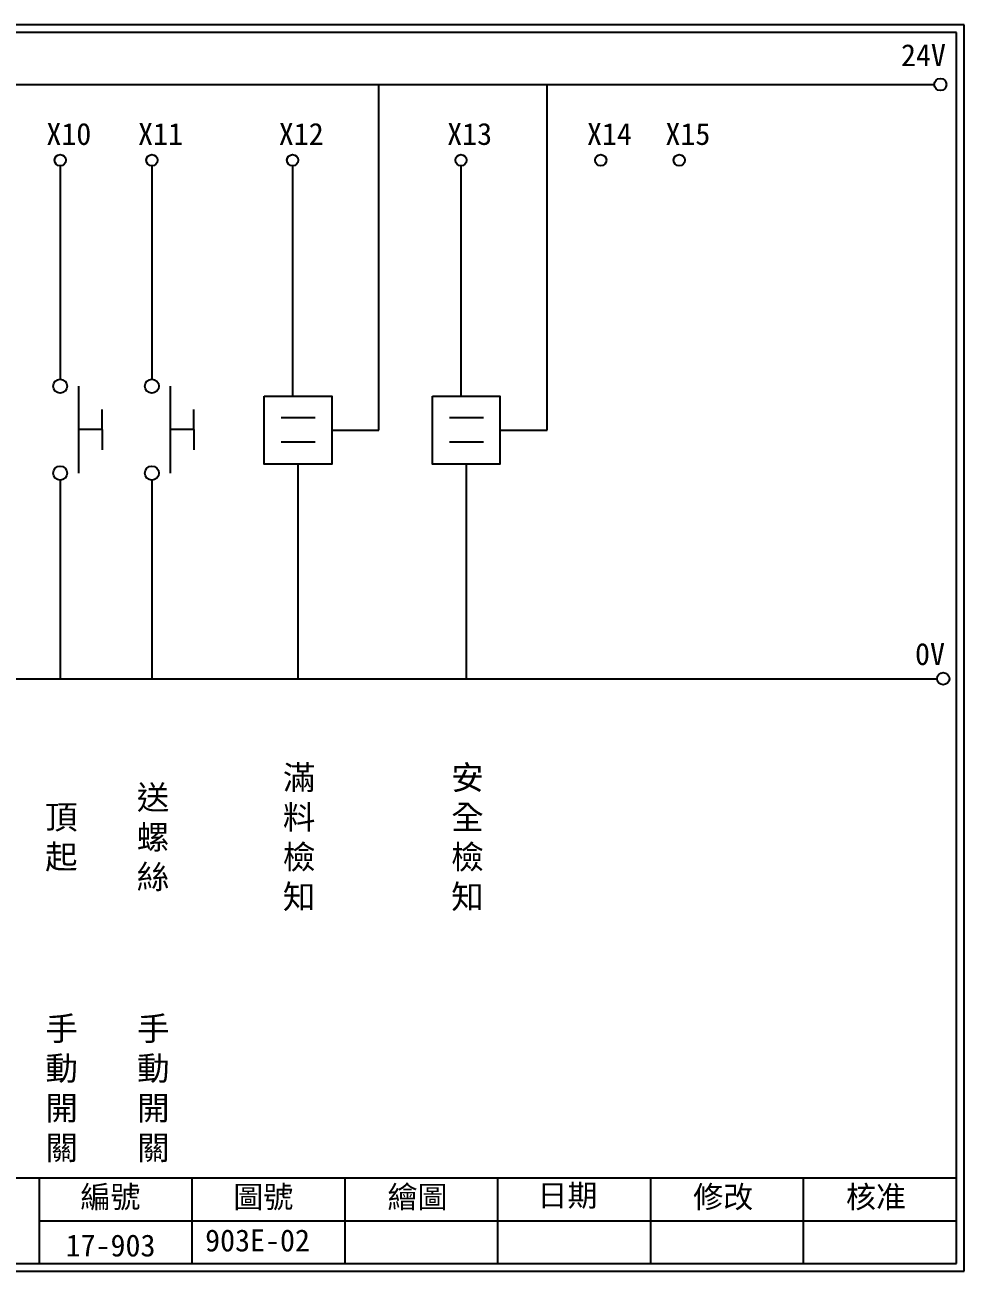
# Model space of a CAD drawing. Extents: x 325 to 612, y 3 to 207.
# Drawn here: x 458.7 to 612.3, y 3 to 207 of the extents above; entities that cross this region are included whole.
import ezdxf

# ---------------------------------------------------------------- set-up
doc = ezdxf.new("R2010")
doc.units = 0
doc.layers.get('0').update_dxf_attribs({"linetype": 'CONTINUOUS'})
doc.layers.add('圖框層', color=7, linetype='CONTINUOUS')
doc.layers.add('標尺寸層', color=3, linetype='CONTINUOUS')
doc.styles.add('CNS', font='romanc.shx', dxfattribs={"bigfont": 'chineset.shx'})
doc.styles.add('STSL', font='kaiu.ttf')

msp = doc.modelspace()

# ---------------------------------------------------------------- linework, layer by layer
at = {"color": 7}
for p, q in [((471.34, 140.73), (471.34, 144.04)), ((486.34, 140.73), (486.34, 144.04)), ((471.34, 140.73), (471.34, 137.42)), ((486.34, 140.73), (486.34, 137.42)), ((508.88, 140.66), (516.59, 140.66)), ((536.41, 140.66), (544.13, 140.66))]:
    msp.add_line(p, q, dxfattribs=at)
for points in [[(497.85, 146.23), (508.88, 146.23), (508.88, 135.08), (497.85, 135.08)], [(525.39, 146.23), (536.41, 146.23), (536.41, 135.08), (525.39, 135.08)]]:
    msp.add_lwpolyline(points, close=True, dxfattribs=at)
for centre in [(608.44, 197.22), (608.92, 99.96)]:
    msp.add_circle(centre, 1, dxfattribs=at)
at = {"layer": '圖框層', "color": 7}
for p, q in [((612.32, 206.97), (325.32, 206.97)), ((612.32, 3), (612.32, 206.97)), ((611.07, 205.72), (326.57, 205.72)), ((611.07, 4.25), (611.07, 205.72)), ((326.57, 18.25), (611.07, 18.25)), ((461.07, 4.25), (461.07, 18.25)), ((486.07, 4.25), (486.07, 18.25)), ((511.07, 4.25), (511.07, 18.25)), ((536.07, 4.25), (536.07, 18.25)), ((561.07, 4.25), (561.07, 18.25)), ((586.07, 4.25), (586.07, 18.25)), ((461.07, 11.25), (611.07, 11.25)), ((326.57, 4.25), (611.07, 4.25)), ((325.32, 3), (612.32, 3))]:
    msp.add_line(p, q, dxfattribs=at)
at = {"layer": '標尺寸層', "color": 7}
for p, q in [((329.84, 197.22), (607.44, 197.22)), ((516.59, 140.66), (516.59, 197.22)), ((544.13, 140.66), (544.13, 197.22)), ((464.47, 183.91), (464.47, 148.99)), ((479.47, 183.91), (479.47, 148.99)), ((502.49, 183.91), (502.49, 146.23)), ((530.03, 183.91), (530.03, 146.23)), ((467.47, 147.84), (467.47, 133.61)), ((482.47, 147.84), (482.47, 133.61)), ((500.6, 142.69), (506.17, 142.69)), ((528.14, 142.69), (533.71, 142.69)), ((471.34, 140.73), (467.47, 140.73)), ((486.34, 140.73), (482.47, 140.73)), ((500.6, 138.71), (506.17, 138.71)), ((528.14, 138.71), (533.71, 138.71)), ((503.36, 135.08), (503.36, 99.96)), ((530.9, 135.08), (530.9, 99.96)), ((464.47, 132.46), (464.47, 99.96)), ((479.47, 132.46), (479.47, 99.96)), ((330.05, 99.96), (607.92, 99.96))]:
    msp.add_line(p, q, dxfattribs=at)
for centre, radius in [((464.47, 184.83), 0.92), ((479.47, 184.83), 0.92), ((502.49, 184.83), 0.92), ((530.03, 184.83), 0.92), ((552.89, 184.83), 0.92), ((565.73, 184.83), 0.92), ((464.47, 147.84), 1.15), ((479.47, 147.84), 1.15), ((464.47, 133.61), 1.15), ((479.47, 133.61), 1.15)]:
    msp.add_circle(centre, radius, dxfattribs=at)

# ---------------------------------------------------------------- texts
at = {"layer": '圖框層', "color": 7, "style": 'STSL'}
for s, p in [('24V', (602, 200.22)), ('X10', (462.21, 187.33)), ('X11', (477.21, 187.33)), ('X12', (500.23, 187.33)), ('X13', (527.77, 187.33)), ('X14', (550.64, 187.33)), ('X15', (563.47, 187.33)), ('0V', (604.3, 102.2)), ('編號', (467.78, 13.34)), ('圖號', (492.78, 13.34)), ('繪圖', (518.01, 13.34)), ('日期', (542.54, 13.59)), ('修改', (568.01, 13.34)), ('核准', (593.01, 13.34)), ('17-903', (465.36, 5.39)), ('903E-02', (488.18, 6.22))]:
    msp.add_text(s, height=3.6, dxfattribs=at).set_placement(p)
at = {"layer": '標尺寸層', "color": 7, "char_height": 3.9, "width": 4.9608, "attachment_point": 5, "style": 'CNS'}
for s, insert in [('{\\fDFKai-SB|b0|i0|c136|p65;滿料檢知}', (503.55, 73.82)), ('{\\fDFKai-SB|b0|i0|c136|p65;安全檢知}', (531.09, 73.82)), ('{\\fDFKai-SB|b0|i0|c136|p65;送螺絲}', (479.66, 73.82)), ('{\\fDFKai-SB|b0|i0|c136|p65;頂起}', (464.66, 73.82)), ('{\\fDFKai-SB|b0|i0|c136|p65;手動開關}', (464.71, 32.72)), ('{\\fDFKai-SB|b0|i0|c136|p65;手動開關}', (479.71, 32.72))]:
    msp.add_mtext(s, dxfattribs=dict(at, insert=insert))

doc.saveas('drawing.dxf')
